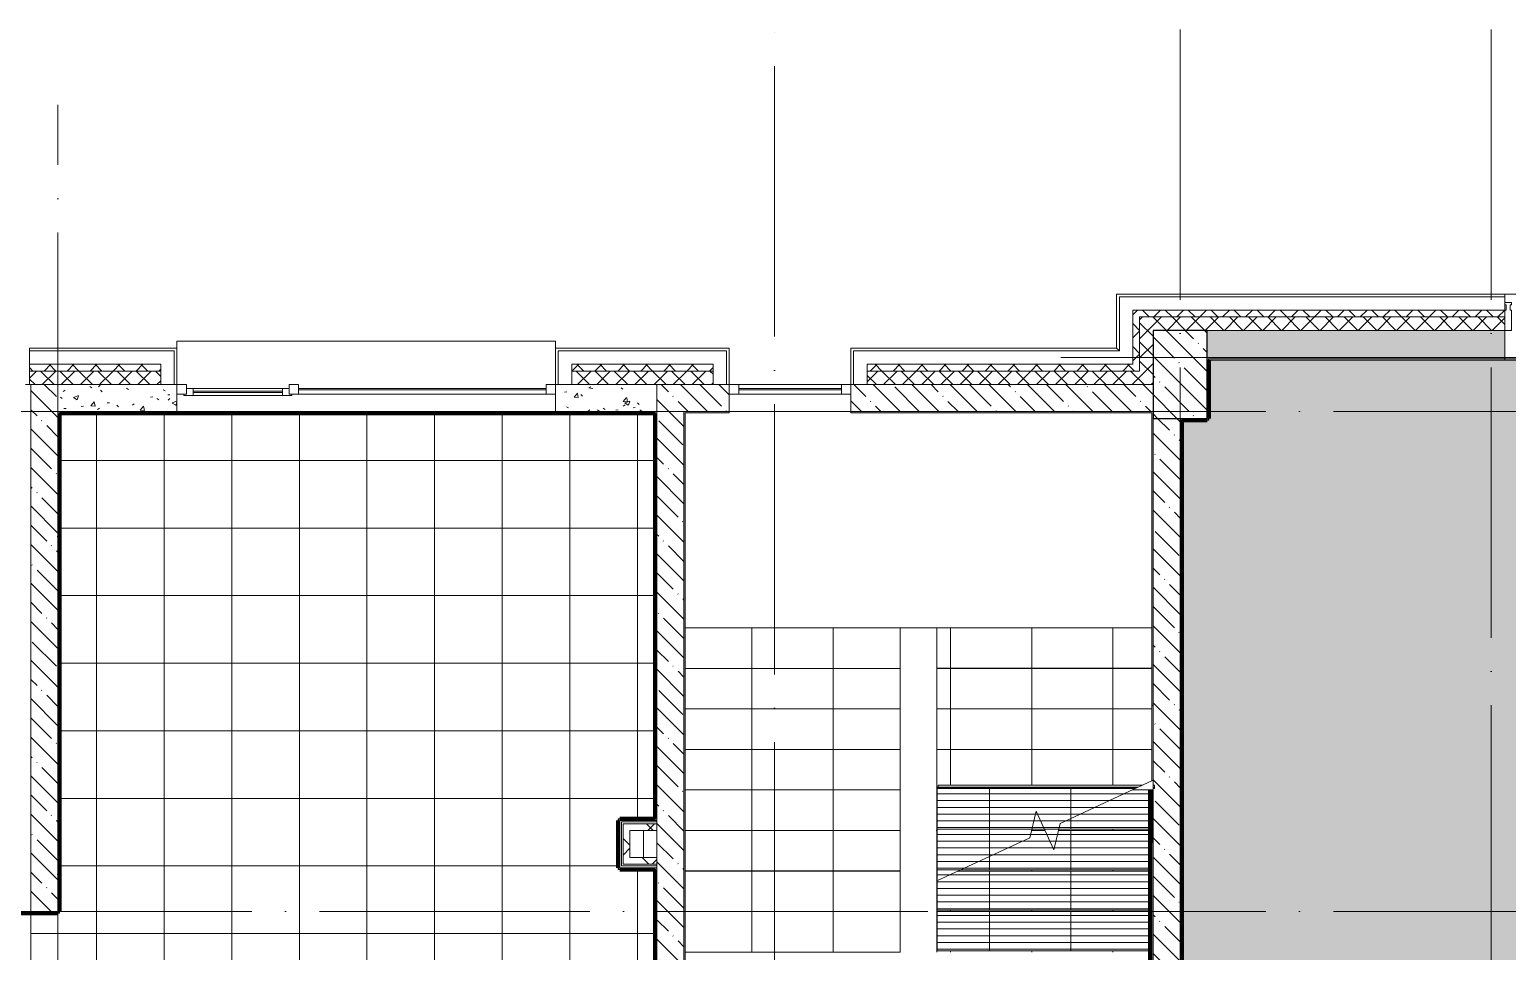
# Model space of a CAD drawing. Header units: millimetres. Extents: x 97 to 214665, y -4577 to 61202.
# Drawn here: x 126788 to 137719, y 54380 to 61202 of the extents above; entities that cross this region are included whole.
import ezdxf

# ---------------------------------------------------------------- set-up
doc = ezdxf.new("R2010")
doc.units = ezdxf.units.MM
doc.linetypes.add('ADSK_Линия сетки', pattern=[2500, 2000, -250, 0, -250])
for name, color, linetype, lineweight in [('A-FLOR-____-OTLN', 192, 'Continuous', 9), ('A-FLOR-____-PATT', 8, 'Continuous', 9), ('A-GLAZ-____-MCUT', 151, 'Continuous', 9), ('A-GLAZ-____-OTLN', 151, 'Continuous', 9), ('A-GLAZ-CWMG-MCUT', 51, 'Continuous', 9), ('A-GLAZ-CWMG-OTLN', 51, 'Continuous', 9), ('A-ROOF-____-MCUT', 132, 'Continuous', 9), ('A-ROOF-____-OTLN', 132, 'Continuous', 9), ('A-ROOF-____-PATT', 132, 'Continuous', 9), ('A-ROOF-FNSH-MCUT', 132, 'Continuous', 9), ('A-WALL-____-MCUT', 113, 'Continuous', 9), ('A-WALL-____-OTLN', 113, 'Continuous', 9), ('A-WALL-____-PATT', 111, 'Continuous', 9), ('A-WALL-FNSH-MCUT', 113, 'Continuous', 9), ('I-WALL-____-OTLN', 2, 'Continuous', 9), ('S-COLS-____-MCUT', 52, 'Continuous', 9), ('S-COLS-____-OTLN', 52, 'Continuous', 9), ('S-GRID-____-OTLN', 1, 'Continuous', 9), ('S-STRS-____-MBND', 31, 'Continuous', 9), ('S-STRS-____-OTLN', 31, 'Continuous', 9)]:
    doc.layers.add(name, color=color, linetype=linetype, lineweight=lineweight)
pattern_1 = [(90, (75730, 56775), (-600, 4e-14), []), (180, (75730, 56775), (-7e-14, -600), [])]
pattern_2 = [(270, (76000, 51675), (600, 4e-14), []), (0, (76000, 51675), (0, 600), [])]
pattern_3 = [(45, (0, 0), (-70.71068, 70.71068), []), (135, (0, 0), (-70.71068, -70.71068), [])]
pattern_4 = [(135, (0, 0), (-84.85281, -84.85281), []), (225, (0, 0), (84.85281, -84.85281), [])]
pattern_5 = [(270, (76000, 52875), (600, 4e-14), []), (0, (76000, 52875), (0, 600), [])]
pattern_6 = [(135, (0, 0), (-142.5612, -142.5612), []), (135, (142.56, 0), (-142.5612, -142.5612), [252.016, -50.403, 3.353, -47.05])]
pattern_7 = [(50, (0, 0), (364.3679, -31.8783), [38.1, -419.1]), (355, (0, 0), (-70.4859, 382.1133), [30.48, -335.28]), (100.451, (30.36, -2.66), (293.885, 350.2334), [32.38, -356.18]), (46.184, (0, 101.6), (542.1585, -84.0858), [57.15, -628.65]), (96.636, (45.2, 94.6), (474.805, 494.8554), [48.57, -534.27]), (351.184, (0, 101.6), (474.8102, 494.85), [45.72, -502.92]), (21, (50.8, 76.2), (303.2285, -204.53046), [38.1, -419.1]), (326, (50.8, 76.2), (123.6039, 368.376), [30.48, -335.28]), (71.451, (76.07, 59.16), (426.8341, 163.8427), [32.38, -356.18]), (37.5, (0, 0), (6.17665, 169.11015), [16.764, -314.452, 16.764, -323.596, -336.55]), (37.5, (0, 0), (6.17665, 169.11015), [-671.576, 16.764, -319.786]), (7.5, (0, 0), (133.63888, 200.3615), [16.764, -177.292, 16.764, -306.832, -128.27]), (7.5, (0, 0), (133.63888, 200.3615), [-517.652, 16.764, -111.506]), (327.5, (-113.28, 0), (271.18182, -11.45836), [16.764, -110.236, 16.764, -379.476, -525.78]), (327.5, (-113.28, 0), (271.18182, -11.45836), [-523.24, 16.764, -509.016]), (317.5, (-164.08, 0), (296.2585, 50.85285), [16.764, -148.336, 16.764, -246.38, -373.38]), (317.5, (-164.08, 0), (296.2585, 50.85285), [-428.244, 16.764, -356.616])]
pattern_8 = [(45, (0, 0), (-141.42136, 141.42136), []), (135, (0, 0), (-141.42136, -141.42136), [])]

# ---------------------------------------------------------------- blocks, each defined once
blk = doc.blocks.new('Окно_СКБ_1Ст1 - 120_Окно_СКБ_1Ст_900_ОК4-35456716-О_АИ_ПП_4_200_Целиком')
at = {"layer": 'A-GLAZ-____-MCUT', "color": 90}
for p, q in [((-450, -195), (-450, -125)), ((-450, -125), (-380, -125)), ((-380, -195), (-450, -195)), ((-380, -125), (-380, -195)), ((380, -195), (380, -125)), ((380, -125), (450, -125)), ((450, -195), (380, -195)), ((450, -125), (450, -195))]:
    blk.add_line(p, q, dxfattribs=at)
at = {"layer": 'A-GLAZ-____-MCUT', "color": 10, "lineweight": 5}
for p, q in [((380, -155), (-380, -155)), ((380, -165), (-380, -165))]:
    blk.add_line(p, q, dxfattribs=at)
at = {"layer": 'A-GLAZ-____-OTLN', "color": 10, "lineweight": 5}
for p, q in [((450, -125), (-450, -125)), ((-450, -195), (450, -195))]:
    blk.add_line(p, q, dxfattribs=at)
blk = doc.blocks.new('Окно_СКБ_2Ст1 - Окно_СКБ_2Ст_2800_ОК12Л-29018792-О_АИ_ПП_4_200_Целиком')
at = {"layer": 'A-GLAZ-____-MCUT', "color": 90}
for p, q in [((-1400, -195), (-1400, -125)), ((-1400, -125), (-1330, -125)), ((-1330, -195), (-1400, -195)), ((-1330, -195), (-1350, -195)), ((-1350, -195), (-1350, -205)), ((-1350, -205), (-550, -205)), ((-550, -205), (-1350, -205)), ((-1330, -125), (-1330, -195)), ((-570, -155), (-1330, -155)), ((-1330, -155), (-1330, -195)), ((-1280, -205), (-1280, -155)), ((-620, -205), (-620, -155)), ((-570, -195), (-570, -125)), ((-570, -125), (-500, -125)), ((-570, -195), (-570, -155)), ((-500, -195), (-570, -195)), ((-550, -195), (-570, -195)), ((-550, -205), (-550, -195)), ((-500, -125), (-500, -195)), ((1330, -195), (1330, -125)), ((1330, -125), (1400, -125)), ((1400, -195), (1330, -195)), ((1400, -125), (1400, -195))]:
    blk.add_line(p, q, dxfattribs=at)
at = {"layer": 'A-GLAZ-____-MCUT', "color": 10, "lineweight": 5}
for p, q in [((-1280, -175), (-620, -175)), ((-620, -185), (-1280, -185)), ((1330, -155), (-500, -155)), ((1330, -165), (-500, -165))]:
    blk.add_line(p, q, dxfattribs=at)
at = {"layer": 'A-GLAZ-____-OTLN', "color": 10, "lineweight": 5}
for p, q in [((-1400, -195), (-1350, -195)), ((-550, -195), (1400, -195))]:
    blk.add_line(p, q, dxfattribs=at)
blk = doc.blocks.new('WNW_Отлив1 - Отлив_металлический 2-28596384-О_АИ_ПП_4_200_Целиком')
at = {"layer": 'A-GLAZ-____-OTLN', "color": 10, "lineweight": 5}
for p, q in [((1400, 320), (-1400, 320)), ((-1400, 320), (-1400, 270)), ((1400, 270), (1400, 320))]:
    blk.add_line(p, q, dxfattribs=at)
blk = doc.blocks.new('Прямоугольный импост - Импост структурный с накладкой - 190мм-37547797-О_АИ_ПП_4_200_Целиком')
at = {"layer": 'A-GLAZ-CWMG-MCUT', "color": 90}
for p, q in [((0, 190), (-50, 190)), ((-50, 190), (-50, 40)), ((0, 40), (0, 190)), ((-50, 40), (-40, 40)), ((-40, 0), (-50, 0)), ((-50, 0), (-50, -17)), ((-40, 40), (-40, 0)), ((-10, 0), (-10, 40)), ((-10, 40), (0, 40)), ((0, 0), (-10, 0)), ((0, -17), (0, 0)), ((-50, -17), (0, -17))]:
    blk.add_line(p, q, dxfattribs=at)
blk = doc.blocks.new('0083_СОШ675_АР_R22_rvt-1-О_АИ_ПП_4_200_Целиком')
at = {"layer": 'A-WALL-____-PATT', "lineweight": 5}
h = blk.add_hatch(dxfattribs=at)
h.set_pattern_fill('FP_7', color=10, style=0, pattern_type=2)
h.set_pattern_definition(pattern_4)
h.paths.add_polyline_path([(77500, 58675), (77500, 59125), (77450, 59125), (77450, 58725), (77494, 58681)])
h = blk.add_hatch(dxfattribs=at)
h.set_pattern_fill('FP_7', color=10, style=0, pattern_type=2)
h.set_pattern_definition(pattern_4)
h.paths.add_polyline_path([(109100, 59075), (109200, 59075), (109200, 59125), (106450, 59125), (106450, 59075), (108901, 59075)])
h.paths.add_polyline_path([(105550, 59075), (105550, 59125), (104500, 59125), (104500, 59075), (105518, 59075)])
h.paths.add_polyline_path([(102550, 59075), (103600, 59075), (103600, 59125), (102550, 59125)])
h.paths.add_polyline_path([(100687, 59075), (101650, 59075), (101650, 59125), (100600, 59125), (100600, 59075)])
h.paths.add_polyline_path([(96700, 59075), (97750, 59075), (97750, 59125), (96700, 59125)])
h.paths.add_polyline_path([(99700, 59075), (99700, 59125), (98650, 59125), (98650, 59075), (99237, 59075)])
h.paths.add_polyline_path([(95800, 59075), (95800, 59125), (94750, 59125), (94750, 59075), (94888, 59075)])
h.paths.add_polyline_path([(92800, 59075), (93850, 59075), (93850, 59125), (92800, 59125)])
h.paths.add_polyline_path([(90850, 59075), (91900, 59075), (91900, 59125), (90850, 59125)])
h.paths.add_polyline_path([(88900, 59075), (89950, 59075), (89950, 59125), (88900, 59125)])
h.paths.add_polyline_path([(86050, 59075), (86050, 59125), (85000, 59125), (85000, 59075), (85225, 59075)])
h.paths.add_polyline_path([(88000, 59075), (88000, 59125), (86950, 59125), (86950, 59075), (87641, 59075)])
h.paths.add_polyline_path([(83050, 59075), (84100, 59075), (84100, 59125), (83050, 59125)])
h.paths.add_polyline_path([(81100, 59075), (82150, 59075), (82150, 59125), (81100, 59125)])
h.paths.add_polyline_path([(80200, 59075), (80200, 59125), (77500, 59125), (77500, 59075), (79427, 59075)])
h = blk.add_hatch(dxfattribs=at)
h.set_pattern_fill('FP_21', color=10, style=0, pattern_type=2)
h.set_pattern_definition(pattern_3)
h.paths.add_polyline_path([(77600, 58575), (77600, 59075), (77500, 59075), (77500, 58675)])
h = blk.add_hatch(dxfattribs=at)
h.set_pattern_fill('FP_21', color=10, style=0, pattern_type=2)
h.set_pattern_definition(pattern_3)
h.paths.add_polyline_path([(108901, 58975), (109100, 58975), (109100, 59075), (106450, 59075), (106450, 58975), (108700, 58975)])
h.paths.add_polyline_path([(105250, 58975), (105550, 58975), (105550, 59075), (104500, 59075), (104500, 58975), (104750, 58975)])
h.paths.add_polyline_path([(103586, 58975), (103600, 58975), (103600, 59075), (102550, 59075), (102550, 58975), (102619, 58975)])
h.paths.add_polyline_path([(101650, 58975), (101650, 59075), (100600, 59075), (100600, 58975), (100687, 58975)])
h.paths.add_polyline_path([(99237, 58975), (99700, 58975), (99700, 59075), (98650, 59075), (98650, 58975), (98950, 58975)])
h.paths.add_polyline_path([(96821, 58975), (97750, 58975), (97750, 59075), (96700, 59075), (96700, 58975)])
h.paths.add_polyline_path([(93150, 58975), (93850, 58975), (93850, 59075), (92800, 59075), (92800, 58975), (92956, 58975)])
h.paths.add_polyline_path([(95800, 58975), (95800, 59075), (94750, 59075), (94750, 58975), (94888, 58975)])
h.paths.add_polyline_path([(91900, 58975), (91900, 59075), (90850, 59075), (90850, 58975), (91023, 58975)])
h.paths.add_polyline_path([(89090, 58975), (89950, 58975), (89950, 59075), (88900, 59075), (88900, 58975)])
h.paths.add_polyline_path([(87350, 58975), (88000, 58975), (88000, 59075), (86950, 59075), (86950, 58975), (87158, 58975)])
h.paths.add_polyline_path([(86050, 58975), (86050, 59075), (85000, 59075), (85000, 58975), (85225, 58975)])
h.paths.add_polyline_path([(83292, 58975), (84100, 58975), (84100, 59075), (83050, 59075), (83050, 58975)])
h.paths.add_polyline_path([(81550, 58975), (82150, 58975), (82150, 59075), (81100, 59075), (81100, 58975), (81359, 58975)])
h.paths.add_polyline_path([(80200, 58975), (80200, 59075), (77600, 59075), (77600, 58975), (79427, 58975)])
h = blk.add_hatch(dxfattribs=at)
h.set_pattern_fill('FP_74', color=10, style=0, pattern_type=2)
h.set_pattern_definition(pattern_7)
h.paths.add_polyline_path([(108700, 58775), (108700, 58975), (106450, 58975), (106450, 58775), (108417, 58775)])
h.paths.add_polyline_path([(104500, 58775), (104750, 58775), (104750, 58975), (104500, 58975)])
h.paths.add_polyline_path([(105250, 58775), (105550, 58775), (105550, 58975), (105250, 58975)])
h.paths.add_polyline_path([(102619, 58775), (103600, 58775), (103600, 58975), (102550, 58975), (102550, 58775)])
h.paths.add_polyline_path([(101650, 58775), (101650, 58975), (100600, 58975), (100600, 58775), (100687, 58775)])
h.paths.add_polyline_path([(98950, 58775), (98950, 58975), (98650, 58975), (98650, 58775), (98754, 58775)])
h.paths.add_polyline_path([(99700, 58775), (99700, 58975), (99450, 58975), (99450, 58775)])
h.paths.add_polyline_path([(96821, 58775), (97750, 58775), (97750, 58975), (96700, 58975), (96700, 58775)])
h.paths.add_polyline_path([(93850, 58775), (93850, 58975), (93650, 58975), (93650, 58775)])
h.paths.add_polyline_path([(95800, 58775), (95800, 58975), (94750, 58975), (94750, 58775), (94888, 58775)])
h.paths.add_polyline_path([(91023, 58775), (91900, 58775), (91900, 58975), (90850, 58975), (90850, 58775)])
h.paths.add_polyline_path([(92956, 58775), (93150, 58775), (93150, 58975), (92800, 58975), (92800, 58775)])
h.paths.add_polyline_path([(89090, 58775), (89950, 58775), (89950, 58975), (88900, 58975), (88900, 58775)])
h.paths.add_polyline_path([(88000, 58775), (88000, 58975), (87850, 58975), (87850, 58775)])
h.paths.add_polyline_path([(87158, 58775), (87350, 58775), (87350, 58975), (86950, 58975), (86950, 58775)])
h.paths.add_polyline_path([(85225, 58775), (86050, 58775), (86050, 58975), (85000, 58975), (85000, 58775)])
h.paths.add_polyline_path([(82050, 58775), (82150, 58775), (82150, 58975), (82050, 58975)])
h.paths.add_polyline_path([(83292, 58775), (84100, 58775), (84100, 58975), (83050, 58975), (83050, 58775)])
h.paths.add_polyline_path([(81550, 58775), (81550, 58975), (81100, 58975), (81100, 58775), (81359, 58775)])
h.paths.add_polyline_path([(80200, 58775), (80200, 58975), (78000, 58975), (78000, 58775), (79427, 58775)])
h = blk.add_hatch(dxfattribs=at)
h.set_pattern_fill('FP_7', color=10, style=0, pattern_type=2)
h.set_pattern_definition(pattern_4)
h.paths.add_polyline_path([(77500, 58675), (77450, 58725), (75485, 58725), (75485, 58675), (77494, 58675)])
h.paths.add_polyline_path([(74345, 58675), (74345, 58725), (73300, 58725), (73300, 58675), (73629, 58675)])
h.paths.add_polyline_path([(70260, 58675), (70260, 58725), (69290, 58725), (69290, 58675), (69763, 58675)])
h = blk.add_hatch(dxfattribs=at)
h.set_pattern_fill('FP_21', color=10, style=0, pattern_type=2)
h.set_pattern_definition(pattern_3)
h.paths.add_polyline_path([(77494, 58575), (77600, 58575), (77500, 58675), (75485, 58675), (75485, 58575), (75561, 58575)])
h.paths.add_polyline_path([(73930, 58575), (74345, 58575), (74345, 58675), (73300, 58675), (73300, 58575), (73629, 58575)])
h.paths.add_polyline_path([(69290, 58575), (70260, 58575), (70260, 58675), (69290, 58675)])
h = blk.add_hatch(dxfattribs=at)
h.set_pattern_fill('FP_31', color=10, style=0, pattern_type=2)
h.set_pattern_definition(pattern_6)
h.paths.add_polyline_path([(69300, 54675), (69500, 54675), (69500, 58575), (69300, 58575), (69300, 54848)])
h = blk.add_hatch(dxfattribs=at)
h.set_pattern_fill('FP_74', color=10, style=0, pattern_type=2)
h.set_pattern_definition(pattern_7)
h.paths.add_polyline_path([(73930, 58375), (73930, 58575), (73180, 58575), (73180, 58375), (73629, 58375)])
h.paths.add_polyline_path([(70380, 58375), (70380, 58575), (69500, 58575), (69500, 58375), (69763, 58375)])
h = blk.add_hatch(dxfattribs=at)
h.set_pattern_fill('FP_31', color=10, style=0, pattern_type=2)
h.set_pattern_definition(pattern_6)
h.paths.add_polyline_path([(77494, 58375), (77600, 58375), (77600, 58575), (75365, 58575), (75365, 58375), (75561, 58375)])
h.paths.add_polyline_path([(74130, 58375), (74465, 58375), (74465, 58575), (73930, 58575), (73930, 58375)])
h = blk.add_hatch(dxfattribs=at)
h.set_pattern_fill('FP_31', color=10, style=0, pattern_type=2)
h.set_pattern_definition(pattern_6)
h.paths.add_polyline_path([(73930, 53975), (74130, 53975), (74130, 58375), (73930, 58375), (73930, 54848)])
h = blk.add_hatch(dxfattribs=at)
h.set_pattern_fill('FP_31', color=10, style=0, pattern_type=2)
h.set_pattern_definition(pattern_6)
h.paths.add_polyline_path([(77800, 50175), (77800, 51475), (77600, 51475), (77600, 50175)])
h.paths.add_polyline_path([(77600, 51875), (77800, 51875), (77800, 58325), (77600, 58325), (77600, 51956)])
h = blk.add_hatch(dxfattribs=at)
h.set_pattern_fill('FP_20', color=252, style=0, pattern_type=2)
h.set_pattern_definition(pattern_8)
h.paths.add_polyline_path([(73930, 55275), (73930, 55325), (73680, 55325), (73680, 55275), (73730, 55275)])
h = blk.add_hatch(dxfattribs=at)
h.set_pattern_fill('FP_20', color=252, style=0, pattern_type=2)
h.set_pattern_definition(pattern_8)
h.paths.add_polyline_path([(73730, 55075), (73730, 55275), (73680, 55275), (73680, 55075)])
h = blk.add_hatch(dxfattribs=at)
h.set_pattern_fill('FP_20', color=252, style=0, pattern_type=2)
h.set_pattern_definition(pattern_8)
h.paths.add_polyline_path([(73930, 55025), (73930, 55075), (73680, 55075), (73680, 55025)])
at = {"layer": 'S-COLS-____-OTLN', "lineweight": 5}
h = blk.add_hatch(dxfattribs=at)
h.set_pattern_fill('FP_31', color=256, style=0, pattern_type=2)
h.set_pattern_definition(pattern_6)
h.paths.add_polyline_path([(77600, 58325), (78000, 58325), (78000, 58975), (77600, 58975), (77600, 58462)])
at = {"layer": 'S-STRS-____-OTLN', "lineweight": 5}
h = blk.add_hatch(dxfattribs=at)
h.set_pattern_fill('FP_13', color=256, style=0, pattern_type=2)
h.set_pattern_definition(pattern_1)
h.paths.add_polyline_path([(75730, 56475), (75730, 56775), (74140, 56775), (74140, 56475), (75561, 56475)])
h = blk.add_hatch(dxfattribs=at)
h.set_pattern_fill('FP_14', color=256, style=0, pattern_type=2)
h.set_pattern_definition(pattern_2)
h.paths.add_polyline_path([(77494, 56475), (77590, 56475), (77590, 56775), (76000, 56775), (76000, 56475)])
h = blk.add_hatch(dxfattribs=at)
h.set_pattern_fill('FP_13', color=256, style=0, pattern_type=2)
h.set_pattern_definition(pattern_1)
h.paths.add_polyline_path([(74595, 56175), (75730, 56175), (75730, 56475), (74140, 56475), (74140, 56175)])
h = blk.add_hatch(dxfattribs=at)
h.set_pattern_fill('FP_14', color=256, style=0, pattern_type=2)
h.set_pattern_definition(pattern_2)
h.paths.add_polyline_path([(77590, 56175), (77590, 56475), (76000, 56475), (76000, 56175), (77494, 56175)])
h = blk.add_hatch(dxfattribs=at)
h.set_pattern_fill('FP_13', color=256, style=0, pattern_type=2)
h.set_pattern_definition(pattern_1)
h.paths.add_polyline_path([(75730, 55875), (75730, 56175), (74140, 56175), (74140, 55875), (75561, 55875)])
h = blk.add_hatch(dxfattribs=at)
h.set_pattern_fill('FP_14', color=256, style=0, pattern_type=2)
h.set_pattern_definition(pattern_2)
h.paths.add_polyline_path([(77494, 55875), (77590, 55875), (77590, 56175), (76000, 56175), (76000, 55875)])
h = blk.add_hatch(dxfattribs=at)
h.set_pattern_fill('FP_13', color=256, style=0, pattern_type=2)
h.set_pattern_definition(pattern_1)
h.paths.add_polyline_path([(74140, 55575), (75730, 55575), (75730, 55875), (74140, 55875)])
h = blk.add_hatch(dxfattribs=at)
h.set_pattern_fill('FP_14', color=256, style=0, pattern_type=2)
h.set_pattern_definition(pattern_2)
h.paths.add_polyline_path([(76000, 55575), (76001, 55575), (76001, 55596), (76010, 55596), (76010, 55610), (77518, 55610), (77590, 55643), (77590, 55875), (76000, 55875), (76000, 55585)])
h = blk.add_hatch(dxfattribs=at)
h.set_pattern_fill('FP_13', color=256, style=0, pattern_type=2)
h.set_pattern_definition(pattern_1)
h.paths.add_polyline_path([(75730, 55275), (75730, 55575), (74140, 55575), (74140, 55275), (75561, 55275)])
h = blk.add_hatch(dxfattribs=at)
h.set_pattern_fill('FP_14', color=256, style=0, pattern_type=2)
h.set_pattern_definition(pattern_2)
h.paths.add_polyline_path([(76001, 55275), (76001, 55575), (76000, 55575), (76000, 55275)])
h = blk.add_hatch(dxfattribs=at)
h.set_pattern_fill('FP_13', color=256, style=0, pattern_type=2)
h.set_pattern_definition(pattern_1)
h.paths.add_polyline_path([(74140, 54975), (75730, 54975), (75730, 55275), (74140, 55275)])
h = blk.add_hatch(dxfattribs=at)
h.set_pattern_fill('FP_14', color=256, style=0, pattern_type=2)
h.set_pattern_definition(pattern_2)
h.paths.add_polyline_path([(76001, 54975), (76001, 55275), (76000, 55275), (76000, 54975)])
h = blk.add_hatch(dxfattribs=at)
h.set_pattern_fill('FP_24', color=256, style=0, pattern_type=2)
h.set_pattern_definition(pattern_5)
h.paths.add_polyline_path([(77575, 55275), (77575, 55285), (76903, 55285), (76900, 55275), (77494, 55275)])
h.paths.add_polyline_path([(76700, 55275), (76800, 55275), (76795, 55285), (76702, 55285)])
h = blk.add_hatch(dxfattribs=at)
h.set_pattern_fill('FP_24', color=256, style=0, pattern_type=2)
h.set_pattern_definition(pattern_5)
h.paths.add_polyline_path([(76157, 54975), (77575, 54975), (77575, 54985), (76178, 54985)])
h = blk.add_hatch(dxfattribs=at)
h.set_pattern_fill('FP_13', color=256, style=0, pattern_type=2)
h.set_pattern_definition(pattern_1)
h.paths.add_polyline_path([(75730, 54675), (75730, 54975), (74140, 54975), (74140, 54675), (75561, 54675)])
h = blk.add_hatch(dxfattribs=at)
h.set_pattern_fill('FP_14', color=256, style=0, pattern_type=2)
h.set_pattern_definition(pattern_2)
h.paths.add_polyline_path([(76000, 54902), (76001, 54903), (76001, 54975), (76000, 54975)])
h = blk.add_hatch(dxfattribs=at)
h.set_pattern_fill('FP_24', color=256, style=0, pattern_type=2)
h.set_pattern_definition(pattern_5)
h.paths.add_polyline_path([(76000, 54675), (77575, 54675), (77575, 54685), (76001, 54685), (76001, 54903), (76000, 54902), (76000, 54848)])
h.paths.add_polyline_path([(77590, 54675), (77590, 54675), (77590, 54677)])
h = blk.add_hatch(dxfattribs=at)
h.set_pattern_fill('FP_13', color=256, style=0, pattern_type=2)
h.set_pattern_definition(pattern_1)
h.paths.add_polyline_path([(74140, 54375), (75730, 54375), (75730, 54675), (74140, 54675)])
h = blk.add_hatch(dxfattribs=at)
h.set_pattern_fill('FP_24', color=256, style=0, pattern_type=2)
h.set_pattern_definition(pattern_5)
h.paths.add_polyline_path([(77575, 54375), (77575, 54385), (76001, 54385), (76001, 54675), (76000, 54675), (76000, 54375), (77494, 54375)])
at = {"layer": 'A-FLOR-____-OTLN', "color": 90}
for p, q in [((69290, 58575), (69260, 58575)), ((73830, 55275), (73830, 55075))]:
    blk.add_line(p, q, dxfattribs=at)
at = {"layer": 'A-WALL-____-MCUT', "color": 10, "lineweight": 5}
for p, q in [((77350, 59225), (77450, 59225)), ((77350, 59225), (77350, 58825)), ((77450, 59225), (77600, 59225)), ((80200, 59225), (77600, 59225)), ((70360, 58825), (69290, 58825)), ((70360, 58575), (70360, 58825)), ((73200, 58825), (73200, 58575)), ((74445, 58825), (73200, 58825)), ((74445, 58575), (74445, 58825)), ((75385, 58825), (75385, 58575)), ((77350, 58825), (75385, 58825)), ((77330, 58845), (77350, 58825)), ((77350, 58825), (77330, 58845)), ((70260, 58725), (69290, 58725)), ((70260, 58675), (70260, 58725)), ((73300, 58725), (73300, 58675)), ((74345, 58725), (73300, 58725)), ((74345, 58675), (74345, 58725)), ((75485, 58725), (75485, 58675)), ((77450, 58725), (75485, 58725)), ((78010, 58755), (78000, 58755)), ((70260, 58675), (69290, 58675)), ((70260, 58575), (70260, 58675)), ((73300, 58675), (73300, 58575)), ((74345, 58675), (73300, 58675)), ((74345, 58575), (74345, 58675)), ((75485, 58675), (75485, 58575)), ((77500, 58675), (75485, 58675)), ((69500, 58575), (69500, 58375)), ((73667, 55338), (73930, 55338)), ((73667, 55325), (73667, 55338)), ((73667, 55275), (73667, 55325)), ((73667, 55075), (73667, 55275)), ((73667, 55025), (73667, 55075)), ((73667, 55013), (73667, 55025)), ((73930, 55013), (73667, 55013))]:
    blk.add_line(p, q, dxfattribs=at)
at = {"layer": 'A-WALL-____-MCUT', "color": 90}
for p, q in [((80200, 59125), (80200, 59225)), ((80200, 58975), (80200, 59075)), ((77600, 58975), (78000, 58975)), ((77600, 58575), (77600, 58975)), ((69290, 58725), (69290, 58675)), ((69290, 58675), (69290, 58575)), ((69290, 58575), (69500, 58575)), ((73930, 58575), (74345, 58575)), ((75485, 58575), (77600, 58575))]:
    blk.add_line(p, q, dxfattribs=at)
at = {"layer": 'A-WALL-____-MCUT', "color": 50, "lineweight": 13}
for p, q in [((77450, 59125), (77500, 59125)), ((77450, 59125), (77450, 58725)), ((77500, 59125), (77600, 59125)), ((77500, 59075), (77600, 59075)), ((77500, 59075), (77500, 58675)), ((80200, 59125), (77600, 59125)), ((80200, 59075), (77600, 59075)), ((80200, 59075), (80200, 59125)), ((78000, 58975), (80200, 58975)), ((78000, 58975), (78000, 58775)), ((80200, 58975), (78000, 58975)), ((80200, 58775), (80200, 58975)), ((78000, 58775), (80200, 58775)), ((80200, 58775), (78000, 58775)), ((69300, 58575), (69300, 54675)), ((69500, 58575), (69300, 58575)), ((70260, 58575), (69500, 58575)), ((69500, 58575), (70260, 58575)), ((70360, 58575), (70260, 58575)), ((70260, 58575), (70360, 58575)), ((70380, 58575), (70360, 58575)), ((70360, 58575), (70380, 58575)), ((70380, 58375), (70380, 58575)), ((73180, 58575), (73180, 58375)), ((73200, 58575), (73180, 58575)), ((73180, 58575), (73200, 58575)), ((73300, 58575), (73200, 58575)), ((73200, 58575), (73300, 58575)), ((73930, 58575), (73300, 58575)), ((73300, 58575), (73930, 58575)), ((74465, 58575), (73930, 58575)), ((73930, 58575), (73930, 58375)), ((73930, 58375), (73930, 58575)), ((74465, 58375), (74465, 58575)), ((77600, 58575), (75365, 58575)), ((75365, 58575), (75365, 58375)), ((77600, 58375), (77600, 58575)), ((69500, 54675), (69500, 58375)), ((69500, 58375), (70380, 58375)), ((73180, 58375), (73930, 58375)), ((73930, 58375), (73930, 53975)), ((74130, 58375), (74465, 58375)), ((74130, 53975), (74130, 58375)), ((75365, 58375), (77600, 58375)), ((77800, 58325), (77600, 58325)), ((77600, 58325), (77600, 55648)), ((77800, 51875), (77800, 58325)), ((77600, 55575), (77600, 51875)), ((73680, 55325), (73930, 55325)), ((73680, 55275), (73680, 55325)), ((73930, 55275), (73930, 55325)), ((73680, 55075), (73680, 55275)), ((73730, 55275), (73930, 55275)), ((73730, 55075), (73730, 55275)), ((73680, 55025), (73680, 55075)), ((73930, 55025), (73680, 55025)), ((73930, 55075), (73730, 55075)), ((73930, 55025), (73930, 55075)), ((69300, 54675), (69500, 54675))]:
    blk.add_line(p, q, dxfattribs=at)
at = {"layer": 'A-WALL-____-OTLN', "color": 90}
blk.add_line((80200, 59245), (81100, 59245), dxfattribs=at)
at = {"layer": 'A-WALL-FNSH-MCUT', "color": 90}
for p, q in [((77350, 59245), (77330, 59245)), ((77330, 59245), (77330, 58845)), ((77450, 59245), (77350, 59245)), ((77500, 59245), (77450, 59245)), ((77600, 59245), (77500, 59245)), ((80200, 59245), (77600, 59245)), ((80200, 59225), (80200, 59245)), ((70380, 58845), (69290, 58845)), ((69290, 58845), (69290, 58825)), ((69290, 58825), (69290, 58725)), ((70380, 58575), (70380, 58845)), ((74465, 58845), (73180, 58845)), ((73180, 58845), (73180, 58575)), ((74465, 58575), (74465, 58845)), ((77330, 58845), (75365, 58845)), ((75365, 58845), (75365, 58575)), ((78000, 58775), (78000, 58755)), ((78000, 58755), (78000, 58325)), ((78010, 58755), (80200, 58755)), ((78010, 58325), (78010, 58755)), ((80200, 58755), (80200, 58775)), ((74345, 58575), (74445, 58575)), ((74445, 58575), (74465, 58575)), ((75365, 58575), (75385, 58575)), ((75385, 58575), (75485, 58575)), ((77810, 58325), (77800, 58325)), ((77800, 58325), (77800, 51875)), ((78000, 58325), (77810, 58325)), ((77810, 51885), (77810, 58315)), ((77810, 58315), (78010, 58315)), ((78010, 58315), (78010, 58325)), ((73930, 55350), (73655, 55350)), ((73655, 55350), (73655, 55338)), ((73655, 55338), (73655, 55325)), ((73655, 55325), (73655, 55275)), ((73930, 55338), (73930, 55350)), ((73930, 55325), (73930, 55338)), ((73655, 55275), (73655, 55075)), ((73655, 55075), (73655, 55025)), ((73655, 55025), (73655, 55013)), ((73655, 55013), (73655, 55000)), ((73655, 55000), (73930, 55000)), ((73930, 55013), (73930, 55025)), ((73930, 55000), (73930, 55013))]:
    blk.add_line(p, q, dxfattribs=at)
at = {"layer": 'I-WALL-____-OTLN', "color": 90}
for p, q in [((81100, 58755), (80200, 58755)), ((73180, 58375), (70380, 58375))]:
    blk.add_line(p, q, dxfattribs=at)
at = {"layer": 'S-COLS-____-MCUT', "color": 130, "lineweight": 25}
for p, q in [((77600, 58975), (77600, 58325)), ((78000, 58975), (77600, 58975)), ((78000, 58325), (78000, 58975)), ((77600, 58325), (78000, 58325))]:
    blk.add_line(p, q, dxfattribs=at)
at = {"layer": 'S-STRS-____-MBND', "color": 10, "lineweight": 5}
for p, q in [((77600, 55648), (76913, 55328)), ((76734, 55417), (76687, 55222)), ((76866, 55133), (76734, 55417)), ((76913, 55328), (76866, 55133)), ((76687, 55222), (76000, 54902))]:
    blk.add_line(p, q, dxfattribs=at)
at = {"layer": 'S-STRS-____-OTLN', "color": 10, "lineweight": 5}
for p, q in [((75365, 58375), (74465, 58375)), ((75730, 56775), (74140, 56775)), ((75730, 56775), (74140, 56775)), ((75730, 56775), (75734, 56775)), ((75730, 56775), (75730, 56475)), ((75734, 56775), (75950, 56775)), ((75950, 56775), (76000, 56775)), ((76000, 56775), (77590, 56775)), ((76000, 56475), (76000, 56775)), ((76000, 56775), (77590, 56775)), ((75730, 56475), (74140, 56475)), ((75730, 56475), (74140, 56475)), ((75730, 56475), (75730, 56175)), ((76000, 56175), (76000, 56475)), ((76000, 56475), (77590, 56475)), ((76000, 56475), (77590, 56475)), ((75730, 56175), (74140, 56175)), ((75730, 56175), (74140, 56175)), ((75730, 56175), (75730, 55875)), ((76000, 55875), (76000, 56175)), ((76000, 56175), (77590, 56175)), ((76000, 56175), (77590, 56175)), ((75730, 55875), (74140, 55875)), ((75730, 55875), (74140, 55875)), ((75730, 55875), (75730, 55575)), ((76000, 55575), (76000, 55875)), ((76000, 55875), (77590, 55875)), ((76000, 55875), (77590, 55875)), ((77600, 55575), (77600, 55648)), ((75730, 55575), (74140, 55575)), ((75730, 55575), (74140, 55575)), ((75730, 55575), (75730, 55275)), ((76000, 55275), (76000, 55575)), ((76000, 55575), (76001, 55575)), ((76000, 55575), (76001, 55575)), ((77443, 55575), (77600, 55575)), ((77443, 55575), (77600, 55575)), ((75730, 55275), (74140, 55275)), ((75730, 55275), (74140, 55275)), ((75730, 55275), (75730, 54975)), ((76000, 54975), (76000, 55275)), ((76000, 55275), (76001, 55275)), ((76000, 55275), (76001, 55275)), ((76700, 55275), (76800, 55275)), ((76700, 55275), (76800, 55275)), ((76900, 55275), (77575, 55275)), ((76900, 55275), (77575, 55275)), ((75730, 54975), (74140, 54975)), ((75730, 54975), (74140, 54975)), ((75730, 54975), (75730, 54675)), ((76000, 54902), (76000, 54975)), ((76000, 54975), (76001, 54975)), ((76000, 54975), (76001, 54975)), ((76000, 54675), (76000, 54902)), ((76157, 54975), (77575, 54975)), ((76157, 54975), (77575, 54975)), ((75730, 54675), (74140, 54675)), ((75730, 54675), (74140, 54675)), ((75730, 54675), (75730, 54375)), ((76000, 54375), (76000, 54675)), ((76000, 54675), (77575, 54675)), ((76000, 54675), (77575, 54675))]:
    blk.add_line(p, q, dxfattribs=at)
at = {"layer": 'A-GLAZ-____-OTLN', "color": 90, "lineweight": 9}
for name, p in [('WNW_Отлив1 - Отлив_металлический 2-28596384-О_АИ_ПП_4_200_Целиком', (71780, 58575)), ('Окно_СКБ_2Ст1 - Окно_СКБ_2Ст_2800_ОК12Л-29018792-О_АИ_ПП_4_200_Целиком', (71780, 58700)), ('Окно_СКБ_1Ст1 - 120_Окно_СКБ_1Ст_900_ОК4-35456716-О_АИ_ПП_4_200_Целиком', (74915, 58700))]:
    blk.add_blockref(name, p, dxfattribs=at)
at = {"layer": 'A-GLAZ-CWMG-OTLN', "color": 90, "lineweight": 9, "rotation": 180}
blk.add_blockref('Прямоугольный импост - Импост структурный с накладкой - 190мм-37547797-О_АИ_ПП_4_200_Целиком', (80200, 59165), dxfattribs=at)

msp = doc.modelspace()

# ---------------------------------------------------------------- hatches: boundary and pattern name
at = {"layer": 'A-FLOR-____-PATT'}
h = msp.add_hatch(dxfattribs=at)
h.set_pattern_fill('FP_221', color=256, style=0, pattern_type=2)
h.set_pattern_definition([(0, (57591.08, 0), (0, 254), [68.059, -371.882]), (60, (57718.08, 34.03), (-219.97045, 127), [68.059, -371.882]), (120, (57752.11, 161.03), (-219.97045, -127), [68.059, -371.882]), (30, (57659.14, 0), (-5e-05, 508.0001), [68.059, -439.941]), (30, (57532.14, 219.97), (-5e-05, 508.0001), [68.059, -439.941]), (150, (57591.1, 0), (-439.941, -254.0001), [68.059, -439.941]), (150, (57718.1, 219.97), (-439.941, -254.0001), [68.059, -439.941]), (90, (57752.1, 92.97), (-439.941, 254), [68.059, -439.941]), (90, (57498.1, 92.97), (-439.941, 254), [68.059, -439.941])])
h.paths.add_polyline_path([(163548.114412, 39775.022458), (165448.114412, 39775.023044), (165448.114412, 39995.023044), (166183.16026, 39995.023044), (166183.16026, 40174.999414), (166188.114412, 40175), (166188.16026, 40185), (166198.16026, 40185), (166198.697092, 40190), (166378.114412, 40190), (166378.114412, 45310), (166198.114412, 45310), (166198.114412, 45315), (166188.114412, 45315), (166188.114412, 45325), (166183.114412, 45324.999414), (166183.114412, 45724.999414), (166188.114412, 45724.999414), (166188.114412, 45734.999414), (166198.114412, 45734.999414), (166198.114412, 45739.999414), (166378.114412, 45739.999414), (166378.114412, 51460), (166198.114412, 51460), (166198.114412, 51465), (166188.114412, 51465), (166188.114412, 51475), (166183.114412, 51475), (166183.114412, 51874.999414), (166188.114412, 51875), (166188.114412, 51885), (166198.114412, 51885), (166198.592518, 51890), (166378.114412, 51890), (166378.114412, 55524.999414), (166398.114412, 55525.00021), (166398.114412, 57724.999414), (166378.114412, 57724.999414), (166378.114412, 58310), (166198.09249, 58310), (166198.09249, 58315), (166188.09249, 58315), (166188.09249, 58325), (166183.09249, 58325), (166183.09249, 58755), (162763.114412, 58755), (162763.114412, 58275), (162758.114412, 58274.657531), (162758.114412, 58265.000586), (162748.114412, 58265.000586), (162748.114412, 58260.000586), (162248.114412, 58260.000586), (162248.114412, 58265.000586), (162238.114412, 58265.000586), (162238.114412, 58275.000586), (162233.114412, 58275), (162233.114412, 58755), (156963.114412, 58755), (156963.114412, 58275.000586), (156958.114412, 58275.000586), (156958.114412, 58265.000586), (156948.114412, 58265.000586), (156947.69308, 58260.000586), (156448.114412, 58260.000586), (156448.114412, 58265.000586), (156438.114412, 58265.000586), (156438.114412, 58275.000586), (156433.114412, 58275), (156433.114412, 58755), (151163.114412, 58755), (151163.114412, 58275), (151158.114412, 58275), (151158.114412, 58265), (151148.114412, 58265), (151148.114412, 58260), (150648.114412, 58260), (150648.114412, 58265), (150638.114412, 58265.000586), (150638.114412, 58275), (150633.114412, 58275), (150633.114412, 58755), (145363.114412, 58755), (145363.114412, 58275), (145358.114412, 58275), (145358.114412, 58265), (145348.114412, 58265), (145348.114412, 58260), (144848.114412, 58260), (144848.114412, 58265), (144838.114412, 58265.942428), (144838.114412, 58275), (144833.114412, 58275), (144833.114412, 58755), (139563.114412, 58755), (139563.114412, 58275.000586), (139558.114412, 58275.000586), (139558.114412, 58265.000586), (139548.114412, 58265.000586), (139548.114412, 58260.000586), (139048.114412, 58260.000586), (139048.114412, 58265.000586), (139038.114412, 58265.000586), (139038.114412, 58275.000586), (139033.114412, 58275.211268), (139033.114412, 58755), (135513.114412, 58755), (135513.114412, 58325.000586), (135508.114412, 58324.859155), (135508.114412, 58315), (135498.114412, 58315), (135497.649263, 58310.000586), (135313.09249, 58310.000586), (135313.09249, 51890), (135498.114412, 51890), (135498.114412, 51885), (135508.114412, 51885), (135508.114412, 51875), (135513.114412, 51874.999414), (135513.114412, 51474.999414), (135508.114412, 51474.999414), (135508.114412, 51464.999414), (135498.114412, 51464.999414), (135498.114412, 51459.999414), (135318.09249, 51459.999414), (135318.09249, 45739.999414), (135498.114412, 45739.999414), (135498.114412, 45735), (135508.114412, 45735), (135508.114412, 45724.999414), (135513.114412, 45724.999414), (135513.114412, 45324.999414), (135508.114412, 45324.999414), (135508.114412, 45314.999414), (135498.114412, 45314.999414), (135498.114412, 45309.999414), (135313.114412, 45309.999414), (135313.114412, 40189.999414), (135498.114412, 40189.999414), (135498.114412, 40185), (135508.114412, 40184.999414), (135508.114412, 40175), (135513.114412, 40174.999414), (135513.114412, 39995.023044), (136517.114412, 39995.023044), (136517.114412, 39775.023044), (138717.114412, 39775.023044), (138717.114412, 39995.023044), (139033.114412, 39995.023044), (139033.114412, 40475), (139038.114412, 40475.000586), (139038.114412, 40485.000586), (139048.114412, 40485.000586), (139048.114412, 40490.000586), (139548.114412, 40490.000586), (139548.114412, 40485.000586), (139558.114412, 40485), (139558.114412, 40475.000586), (139563.114412, 40475), (139563.114412, 39995.023044), (144833.114412, 39995.023044), (144833.114412, 40475), (144838.114412, 40475.000586), (144838.114412, 40485.000586), (144848.114412, 40485.000586), (144848.114412, 40490.000586), (145348.114412, 40490.000586), (145348.114412, 40485.000586), (145358.114412, 40485.000586), (145358.114412, 40475.000586), (145363.114412, 40475), (145363.114412, 39995.023044), (150633.114412, 39995.023044), (150633.114412, 40475), (150638.114412, 40475), (150638.114412, 40485), (150648.114412, 40485), (150648.114412, 40490), (151148.114412, 40490), (151148.114412, 40485), (151158.114412, 40485), (151158.114412, 40475), (151163.114412, 40475), (151163.114412, 39995.023044), (156433.114412, 39995.023044), (156433.114412, 40475), (156438.114412, 40475.000586), (156438.114412, 40485.000586), (156448.114412, 40485.000586), (156448.535777, 40490.000586), (156948.114412, 40490.000586), (156948.114412, 40485.000586), (156958.114412, 40484.153413), (156958.114412, 40475.000586), (156963.114412, 40475), (156963.114412, 39995.023044), (162233.114412, 39995.023044), (162233.114412, 40475), (162238.114412, 40475.000586), (162238.114412, 40485.000586), (162248.114412, 40485.000586), (162248.114412, 40490), (162748.114412, 40490), (162748.143717, 40485.000586), (162758.114412, 40485), (162758.114412, 40475.000586), (162763.114412, 40475), (162763.114412, 39995.023044), (163248.114412, 39995.023044), (163248.128771, 39975.022458), (163548.113474, 39975.023044)])
h.paths.add_polyline_path([(135298.09249, 40185), (135298.114412, 40185.52573), (135298.09249, 40185.526883)])
h.paths.add_polyline_path([(166398.114412, 45724.999414), (166398.143983, 45724.999414), (166398.143983, 46044.998828), (166598.143983, 46044.998828), (166598.143983, 48184.998828), (166398.140504, 48184.998828), (166398.114412, 45734.999414)])
h.paths.add_polyline_path([(166198.09249, 58325), (166198.114412, 58325.021922), (166198.09249, 58325.005722)])
h = msp.add_hatch(dxfattribs=at)
h.set_pattern_fill('FP_213', color=256, style=0, pattern_type=2)
h.set_pattern_definition([(270, (129283.1, 49512.5), (500, 3e-14), []), (0, (129283.1, 49512.5), (0, 500), [])])
h.paths.add_polyline_path([(130628.114412, 45905), (130628.114412, 45920), (131413.114412, 45920), (131413.114412, 46524.999156), (131428.114412, 46524.999156), (131428.114412, 46599.999156), (131628.114412, 46599.999156), (131628.114412, 47549.999156), (131428.114412, 47549.999156), (131428.114412, 47624.999156), (131413.114412, 47624.999156), (131413.114412, 49578.105995), (131408.114412, 49578.105995), (131408.114412, 50079.85276), (131413.114412, 50079.85276), (131413.114412, 50370.000586), (131428.114412, 50370.000586), (131428.114412, 50375.000586), (131628.114412, 50375.000586), (131628.114412, 52015.000586), (131428.114412, 52015.000586), (131427.653739, 52020.000586), (131413.114412, 52020.000586), (131413.114412, 54985.000001), (131153.09249, 54985.000001), (131153.09249, 54990.000001), (131143.09249, 54990.000001), (131143.09249, 55000.000001), (131138.09249, 55000.000001), (131138.09249, 55350.000001), (131143.09249, 55350.000001), (131143.09249, 55360.000001), (131153.09249, 55360.000001), (131153.09249, 55365.000001), (131413.114412, 55365.000001), (131413.114412, 58359.999414), (127013.114412, 58359.999414), (127013.114412, 54675), (127008.114412, 54675), (127008.114412, 54665), (126998.114412, 54665), (126997.205321, 54660), (126798.114412, 54660), (126799.023503, 51389.999414), (126998.114412, 51389.999414), (126998.114412, 51384.999414), (127008.114412, 51384.999414), (127008.114412, 51374.999414), (127013.114412, 51374.999414), (127013.114412, 45920), (127928.114412, 45920), (127928.114412, 45905), (129194.06406, 45905)])
at = {"layer": 'A-ROOF-____-PATT'}
h = msp.add_hatch(dxfattribs=at)
h.set_pattern_fill('FP_236', color=256, style=0, pattern_type=2)
h.set_pattern_definition([(45, (57498.11, 0), (-142.5612, 142.5612), []), (45, (57640.68, 0), (-142.5612, 142.5612), [252.016, -50.403, 3.353, -47.05])])
h.paths.add_polyline_path([(133499.59249, 55585), (134962.912814, 55585), (134986.50239, 55596), (133499.59249, 55596)])
h = msp.add_hatch(dxfattribs=at)
h.set_pattern_fill('FP_254', color=256, style=0, pattern_type=2)
h.set_pattern_definition([(270, (135088.1, 46246), (600, 4e-14), []), (0, (135088.09, 46245.98), (0, 50), [])])
h.paths.add_polyline_path([(133508.114412, 55285), (135073.09249, 55285), (135073.09249, 55574.999414), (134941.466488, 55574.999414), (134962.912814, 55585), (133499.59249, 55585), (133499.59249, 55285)])
h = msp.add_hatch(dxfattribs=at)
h.set_pattern_fill('FP_253', color=256, style=0, pattern_type=2)
h.set_pattern_definition([(270, (135088.1, 45946), (600, 4e-14), []), (0, (135088.09, 45945.98), (0, 50), [])])
h.paths.add_polyline_path([(133508.114412, 54985), (135073.09249, 54985), (135073.09249, 55274.999414), (134398.564234, 55274.999414), (134400.994684, 55285), (134293.451062, 55285), (134298.114412, 55274.999414), (134197.664589, 55274.999414), (134200.095039, 55285), (133499.59249, 55285), (133499.59249, 54985)])
h = msp.add_hatch(dxfattribs=at)
h.set_pattern_fill('FP_252', color=256, style=0, pattern_type=2)
h.set_pattern_definition([(270, (135088.1, 45646), (600, 4e-14), []), (0, (135088.09, 45645.98), (0, 50), [])])
h.paths.add_polyline_path([(133499.59249, 54685), (135073.09249, 54685), (135073.09249, 54974.999414), (133654.762336, 54974.999414), (133676.208662, 54985), (133499.59249, 54985), (133499.59249, 54847.792418)])
h = msp.add_hatch(dxfattribs=at)
h.set_pattern_fill('FP_251', color=256, style=0, pattern_type=2)
h.set_pattern_definition([(270, (135088.1, 45346), (600, 4e-14), []), (0, (135088.09, 45345.98), (0, 50), [])])
h.paths.add_polyline_path([(133499.59249, 54385), (135073.09249, 54385), (135073.09249, 54674.999414), (133499.59249, 54674.999414)])
at = {"layer": 'A-WALL-____-PATT'}
for points in [[(135498.114412, 58325.000586), (135508.114412, 58325.000586), (135508.114412, 58775), (135498.114412, 58775), (135498.114412, 58462.271759)], [(135088.114412, 56200), (135098.114412, 56200), (135098.114412, 58375.000586), (135088.114412, 58375.000586), (135088.114412, 57739.375891)], [(127008.114412, 54675), (127008.114412, 58364.999414), (126998.114412, 58364.999414), (126998.114412, 54675)], [(131428.114412, 55350.000001), (131428.114412, 58364.999414), (131418.114412, 58364.999414), (131418.114412, 55350.000001)], [(135298.09249, 51875), (135308.09249, 51875), (135308.09249, 58325.000586), (135298.09249, 58325.000586), (135298.09249, 51956.208945)], [(135308.09249, 58315.000586), (135508.114412, 58315.000586), (135508.114412, 58325.000586), (135308.09249, 58325.000586)], [(135088.114412, 50185.000586), (135098.114412, 50185.000586), (135098.114412, 55574.999414), (135088.114412, 55574.999414), (135088.114412, 50510.417208)], [(131418.114412, 55350.000001), (131418.114412, 55360.000001), (131143.09249, 55360.000001), (131143.09249, 55350.000001), (131153.09249, 55350.000001)], [(131153.09249, 54990.000001), (131153.09249, 55350.000001), (131143.09249, 55350.000001), (131143.09249, 54990.000001)], [(131418.114412, 54990.000001), (131428.114412, 54990.000001), (131428.114412, 55000.000001), (131153.09249, 55000.000001), (131153.09249, 54990.000001)], [(131428.114412, 52230), (131428.114412, 54990.000001), (131418.114412, 54990.000001), (131418.114412, 52230)], [(126798.114412, 54665.000586), (126798.114412, 54675.000586), (125488.114412, 54675.000586), (125488.114412, 54665.000586)], [(126798.114412, 54665), (127008.114412, 54665), (127008.114412, 54675), (126798.114412, 54675)]]:
    msp.add_hatch(color=7, dxfattribs=at).paths.add_polyline_path(points)
h = msp.add_hatch(color=7, dxfattribs=at)
h.paths.add_polyline_path([(139038.114412, 58765), (139048.114412, 58765), (139048.114412, 58775), (138598.564889, 58775), (138598.564889, 58765), (138857.596181, 58765)])
h.paths.add_polyline_path([(137698.564889, 58765), (137698.564889, 58775), (135508.114412, 58775), (135508.114412, 58765), (136924.889757, 58765)])
h = msp.add_hatch(color=7, dxfattribs=at)
h.paths.add_polyline_path([(131418.114412, 58364.999414), (131428.114412, 58364.999414), (131428.114412, 58374.999414), (130678.114412, 58374.999414), (130678.114412, 58364.999414), (131126.770484, 58364.999414)])
h.paths.add_polyline_path([(127261.357635, 58364.999414), (127878.114412, 58364.999414), (127878.114412, 58374.999414), (126998.114412, 58374.999414), (126998.114412, 58364.999414), (127008.114412, 58364.999414)])
h = msp.add_hatch(color=7, dxfattribs=at)
h.paths.add_polyline_path([(131638.114412, 50175.000586), (131638.114412, 50371.822259), (131628.114412, 50371.822259), (131628.114412, 50175.000586)])
h.paths.add_polyline_path([(131628.114412, 52021.822259), (131638.114412, 52021.822259), (131638.114412, 58375.000586), (131628.114412, 58375.000586), (131628.114412, 54847.792418)])
h = msp.add_hatch(color=7, dxfattribs=at)
h.paths.add_polyline_path([(134992.183332, 58365.000586), (135088.114412, 58365.000586), (135088.114412, 58375.000586), (132862.829413, 58375.000586), (132862.829413, 58365.000586), (133059.476908, 58365.000586)])
h.paths.add_polyline_path([(131638.114412, 58365.000586), (131962.829413, 58365.000586), (131962.829413, 58375.000586), (131638.114412, 58375.000586)])

# ---------------------------------------------------------------- linework, layer by layer
at = {"layer": 'A-FLOR-____-OTLN'}
msp.add_line((126798.114412, 54660), (126798.114412, 51390), dxfattribs=at)
at = {"layer": 'A-ROOF-____-MCUT', "color": 7}
for p, q in [((133508.114412, 55610), (133508.114412, 55594)), ((135016.525487, 55610), (133508.114412, 55610)), ((134982.213376, 55594), (133508.114412, 55594)), ((135108.114412, 55610), (135098.114412, 55610)), ((135108.114412, 55594), (135098.114412, 55594)), ((135108.114412, 55594), (135108.114412, 55610))]:
    msp.add_line(p, q, dxfattribs=at)
at = {"layer": 'A-ROOF-____-OTLN'}
for p, q in [((133499.59249, 54685), (133499.59249, 55585)), ((133499.59249, 55285), (135073.09249, 55285)), ((133499.59249, 54985), (135073.09249, 54985)), ((133499.59249, 54685), (135073.09249, 54685)), ((133499.59249, 54385), (133499.59249, 54674.999414)), ((133499.59249, 54385), (135073.09249, 54385))]:
    msp.add_line(p, q, dxfattribs=at)
at = {"layer": 'A-ROOF-FNSH-MCUT', "color": 7}
for p, q in [((134986.50239, 55596), (133499.59249, 55596)), ((133499.59249, 55596), (133499.59249, 55585)), ((133499.59249, 55585), (134962.912814, 55585)), ((133508.114412, 55594), (133508.114412, 55585)), ((135098.114412, 55585), (135108.114412, 55585)), ((135108.114412, 55585), (135108.114412, 55594))]:
    msp.add_line(p, q, dxfattribs=at)
at = {"layer": 'A-WALL-____-MCUT', "color": 7}
for p, q in [((135498.114412, 58775), (135498.114412, 58325.000586)), ((137698.564889, 58775), (135498.114412, 58775)), ((135508.114412, 58315.000586), (135508.114412, 58765)), ((135508.114412, 58765), (137698.564889, 58765)), ((137698.564889, 58765), (137698.564889, 58775)), ((127878.114412, 58374.999414), (126998.114412, 58374.999414)), ((126998.114412, 58374.999414), (126998.114412, 54675)), ((127878.114412, 58364.999414), (127878.114412, 58374.999414)), ((131428.114412, 58374.999414), (130678.114412, 58374.999414)), ((130678.114412, 58374.999414), (130678.114412, 58364.999414)), ((131428.114412, 55350.000001), (131428.114412, 58374.999414)), ((131628.114412, 58375.000586), (131628.114412, 52021.822259)), ((131962.829413, 58375.000586), (131628.114412, 58375.000586)), ((131962.829413, 58365.000586), (131962.829413, 58375.000586)), ((135098.114412, 58375.000586), (132862.829413, 58375.000586)), ((132862.829413, 58375.000586), (132862.829413, 58365.000586)), ((135098.114412, 56200), (135098.114412, 58375.000586)), ((127008.114412, 58364.999414), (127878.114412, 58364.999414)), ((127008.114412, 54665), (127008.114412, 58364.999414)), ((130678.114412, 58364.999414), (131418.114412, 58364.999414)), ((131418.114412, 58364.999414), (131418.114412, 55360.000001)), ((131638.114412, 52021.822259), (131638.114412, 58365.000586)), ((131638.114412, 58365.000586), (131962.829413, 58365.000586)), ((132862.829413, 58365.000586), (135088.114412, 58365.000586)), ((135088.114412, 58365.000586), (135088.114412, 56200)), ((135298.09249, 58325.000586), (135298.09249, 51875)), ((135498.114412, 58325.000586), (135298.09249, 58325.000586)), ((135308.09249, 51885), (135308.09249, 58315.000586)), ((135308.09249, 58315.000586), (135508.114412, 58315.000586)), ((135088.114412, 56200), (135098.114412, 56200)), ((135098.114412, 50175.000586), (135098.114412, 55574.999414)), ((131418.114412, 55360.000001), (131143.09249, 55360.000001)), ((131143.09249, 55360.000001), (131143.09249, 54990.000001)), ((131153.09249, 55350.000001), (131428.114412, 55350.000001)), ((131153.09249, 55000.000001), (131153.09249, 55350.000001)), ((135088.114412, 55185), (135088.114412, 50185.000586)), ((131143.09249, 54990.000001), (131418.114412, 54990.000001)), ((131428.114412, 55000.000001), (131153.09249, 55000.000001)), ((131418.114412, 54990.000001), (131418.114412, 52020.000586)), ((131428.114412, 52020.000586), (131428.114412, 55000.000001)), ((126798.114412, 54675.000586), (125288.136876, 54675.000586)), ((125288.136876, 54665.000586), (126798.114412, 54665.000586)), ((126798.114412, 54665), (126798.114412, 54675.000586)), ((126998.114412, 54675), (126798.114412, 54675)), ((126798.114412, 54665), (127008.114412, 54665))]:
    msp.add_line(p, q, dxfattribs=at)
at = {"layer": 'I-WALL-____-OTLN', "color": 5, "lineweight": 90}
for p, q in [((135513.114412, 58755.045653), (135513.114412, 58325.000586)), ((131413.114412, 58359.999414), (127013.114412, 58359.999414)), ((127013.114412, 58359.999414), (127013.114412, 54675)), ((131413.114412, 55365.000001), (131413.114412, 58359.999414)), ((135498.114412, 58310.000586), (135308.09249, 58310.000586)), ((135313.09249, 58315), (135313.09249, 51885)), ((135498.114412, 58310.000586), (135498.114412, 58315)), ((135508.114412, 58325.000586), (135513.114412, 58325.000586)), ((131138.09249, 55000.000001), (131138.09249, 55350.000001)), ((131143.09249, 55350.000001), (131138.09249, 55350.000001)), ((131153.09249, 55365.000001), (131413.114412, 55365.000001)), ((131153.09249, 55365.000001), (131153.09249, 55360.000001)), ((131138.09249, 55000.000001), (131143.09249, 55000.000001)), ((131153.09249, 54990.000001), (131153.09249, 54985.000001)), ((131413.114412, 54985.000001), (131153.09249, 54985.000001)), ((131413.114412, 52020.000586), (131413.114412, 54985.000001)), ((126798.114412, 54660.000586), (125288.136876, 54660.000586)), ((126798.114412, 54665), (126798.114412, 54660)), ((126998.114412, 54660), (126798.114412, 54660)), ((126998.114412, 54660), (126998.114412, 54665)), ((127008.114412, 54675), (127013.114412, 54675))]:
    msp.add_line(p, q, dxfattribs=at)
at = {"layer": 'I-WALL-____-OTLN'}
for p, q in [((137698.564889, 58775), (138598.564889, 58775)), ((138598.564889, 58765), (137698.564889, 58765)), ((127878.114412, 58374.999414), (130678.114412, 58374.999414)), ((130678.114412, 58364.999414), (127878.114412, 58364.999414)), ((135088.114412, 55643.382464), (135088.114412, 56200))]:
    msp.add_line(p, q, dxfattribs=at)
at = {"layer": 'I-WALL-____-OTLN', "color": 1, "lineweight": 90}
for p, q in [((135073.09249, 52785), (135073.09249, 55574.999414)), ((135088.09249, 55574.999414), (135088.09249, 55185)), ((135073.09249, 55185), (135088.09249, 55185)), ((135073.09249, 54885), (135088.09249, 54885)), ((135073.09249, 54585), (135088.09249, 54585))]:
    msp.add_line(p, q, dxfattribs=at)
at = {"layer": 'S-GRID-____-OTLN', "linetype": 'ADSK_Линия сетки'}
for p, q in [((132298.114412, -3572.657751), (132298.114412, 61202.00513)), ((135298.114412, 61202.00513), (135298.114412, -3758.83936)), ((137598.114412, 61202.00513), (137598.114412, -3572.657751)), ((126998.114412, -2302.657751), (126998.114412, 60644.999414)), ((213846.668489, 58775.000586), (134415.478766, 58775.000586)), ((53928.563196, 58375.000586), (212576.668489, 58375.000586)), ((53928.563196, 54675.000586), (213846.668489, 54675.000586))]:
    msp.add_line(p, q, dxfattribs=at)

# ---------------------------------------------------------------- block references
at = {"color": 250, "lineweight": 5}
msp.add_blockref('0083_СОШ675_АР_R22_rvt-1-О_АИ_ПП_4_200_Целиком', (57498.114412, 0), dxfattribs=at)

doc.saveas('drawing.dxf')
